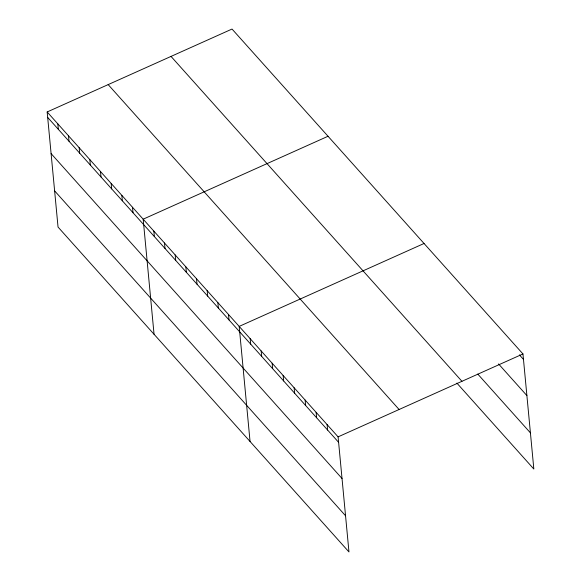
<?xml version="1.0" encoding="UTF-8"?>
<svg xmlns="http://www.w3.org/2000/svg" width="581" height="581" viewBox="0 0 581 581"><rect width="100%" height="100%" fill="white"/><g stroke="black" fill="none" stroke-linecap="round" stroke-linejoin="round"><path stroke-width="0.87" d="M47.163 111.966L338.091 436.861L348.97 551.95L58.042 227.055L47.163 111.966L232.03 29.05L522.958 353.945L533.837 469.034L456.898 383.119M328.033 136.266L143.173 219.182L154.052 334.271M424.043 243.483L239.176 326.399L250.055 441.487M338.091 436.861L522.958 353.945M519.421 354.889L523.474 359.407M498.549 363.931L526.894 395.588M477.778 374.07L530.417 432.86M171.025 56.415L461.953 381.31M108.168 84.601L399.096 409.503M47.678 117.427L338.607 442.323M51.099 153.602L342.027 478.504M54.621 190.873L345.55 515.775M327.103 424.588L327.619 430.049M316.115 412.314L316.63 417.775M305.119 400.04L305.635 405.502M294.131 387.767L294.647 393.228M283.143 375.493L283.659 380.954M272.148 363.219L272.663 368.681M261.159 350.946L261.675 356.407M250.171 338.672L250.687 344.134M228.507 314.488L229.03 319.949M217.846 302.57L218.362 308.032M207.177 290.66L207.693 296.121M196.509 278.749L197.024 284.211M185.84 266.832L186.356 272.293M175.171 254.921L175.687 260.382M164.503 243.011L165.026 248.472M153.842 231.093L154.357 236.554M132.504 207.272L133.02 212.733M121.836 195.354L122.351 200.815M111.167 183.443L111.683 188.905M100.498 171.533L101.021 176.994M89.837 159.615L90.353 165.077M79.169 147.705L79.684 153.166M68.5 135.794L69.016 141.256M57.831 123.876L58.347 129.338"/></g></svg>
